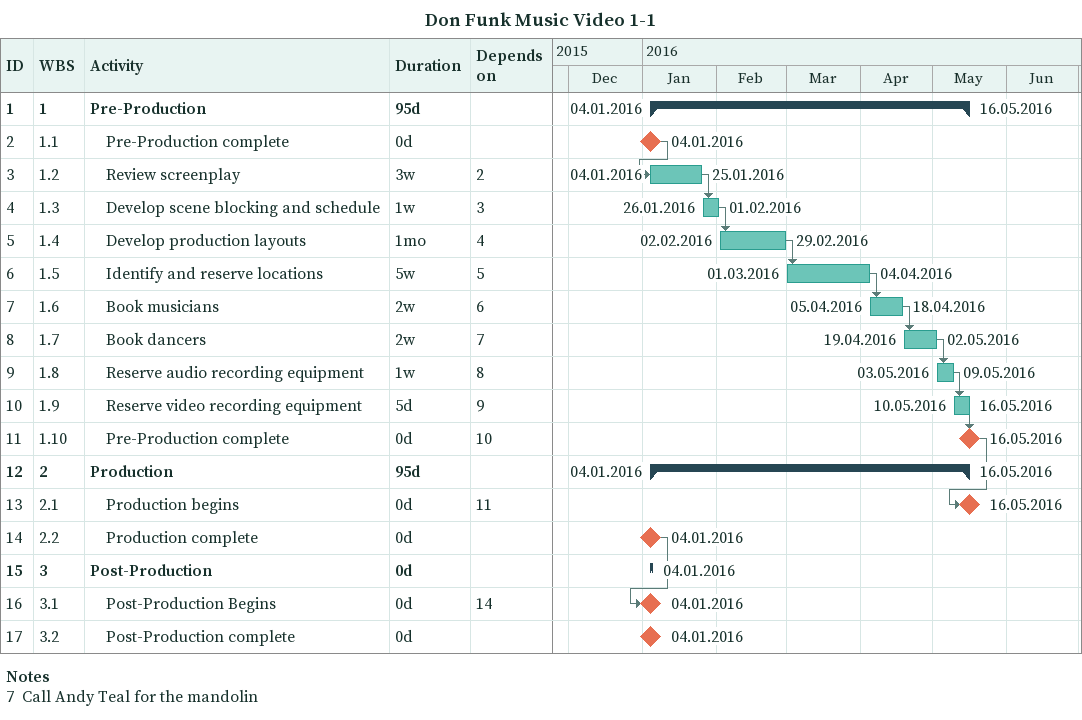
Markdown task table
Don Funk Music Video 1-1

| ID | WBS | Task | Duration | Start | Finish | Predecessors |
|---|---|---|---|---|---|---|
| 1 | 1 | **Pre-Production** | 95d | 2016-01-04 | 2016-05-16 |  |
| 2 | 1.1 | Pre-Production complete | 0d | 2016-01-04 | 2016-01-04 |  |
| 3 | 1.2 | Review screenplay | 3w | 2016-01-04 | 2016-01-25 | 2 |
| 4 | 1.3 | Develop scene blocking and schedule | 1w | 2016-01-26 | 2016-02-01 | 3 |
| 5 | 1.4 | Develop production layouts | 1mo | 2016-02-02 | 2016-02-29 | 4 |
| 6 | 1.5 | Identify and reserve locations | 5w | 2016-03-01 | 2016-04-04 | 5 |
| 7 | 1.6 | Book musicians | 2w | 2016-04-05 | 2016-04-18 | 6 |
| 8 | 1.7 | Book dancers | 2w | 2016-04-19 | 2016-05-02 | 7 |
| 9 | 1.8 | Reserve audio recording equipment | 1w | 2016-05-03 | 2016-05-09 | 8 |
| 10 | 1.9 | Reserve video recording equipment | 5d | 2016-05-10 | 2016-05-16 | 9 |
| 11 | 1.10 | Pre-Production complete | 0d | 2016-05-16 | 2016-05-16 | 10 |
| 12 | 2 | **Production** | 95d | 2016-01-04 | 2016-05-16 |  |
| 13 | 2.1 | Production begins | 0d | 2016-05-16 | 2016-05-16 | 11 |
| 14 | 2.2 | Production complete | 0d | 2016-01-04 | 2016-01-04 |  |
| 15 | 3 | **Post-Production** | 0d | 2016-01-04 | 2016-01-04 |  |
| 16 | 3.1 | Post-Production Begins | 0d | 2016-01-04 | 2016-01-04 | 14 |
| 17 | 3.2 | Post-Production complete | 0d | 2016-01-04 | 2016-01-04 |  |

Notes
- 7: Call Andy Teal for the mandolin
